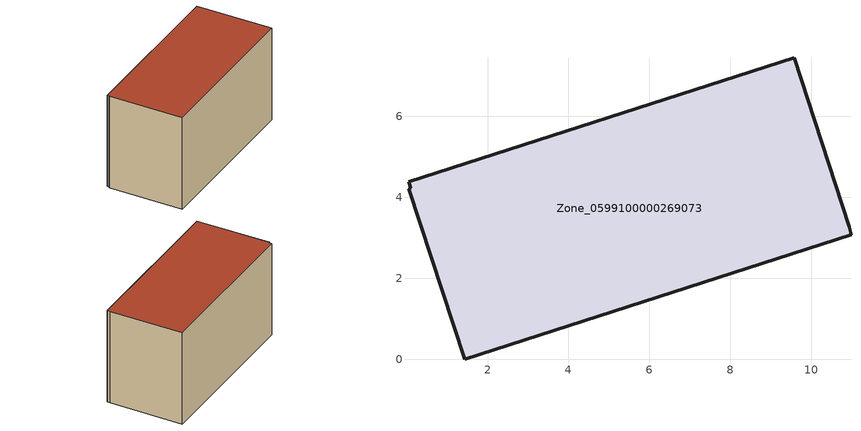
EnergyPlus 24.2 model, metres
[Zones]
Zone_0599100000269073
 floor ground (C_G): 1.43,0 0.05,4.21 0.1,4.23 0.05,4.39 9.57,7.45 10.94,3.27 10.98,3.07 z3.55
 wall outside (C_F): 0.1,4.23 0.05,4.21 1.43,0 10.98,3.07 10.94,3.27 9.57,7.45 0.05,4.39 0.1,4.23 z3.55:9.39
 roof outside (C_R): 0.05,4.21 1.43,0 10.98,3.07 10.94,3.27 9.57,7.45 0.05,4.39 0.1,4.23 z9.39
[BUILDING]
Pand.0599100000269073: North Axis=0; Terrain=City; Loads Convergence Tolerance Value=0.04; Temperature Convergence Tolerance Value=0.4; Solar Distribution=FullExterior; Maximum Number of Warmup Days=25; Minimum Number of Warmup Days=1
[Site:Location]
Rotterdam.The.Hague.AP_ZH_NLD Design_Conditions: Latitude=51.96; Longitude=4.45; Time Zone=1; Elevation=-4.5
[SITE:GROUNDTEMPERATURE:BUILDINGSURFACE]
18, 18, 18, 18, 18, 18, 18, 18, 18, 18, 18, 18
[MATERIAL] Thermal Absorptance=0.9; Solar Absorptance=0.7; Visible Absorptance=0.7
Name | Roughness | Thickness | Conductivity | Density | Specific Heat
G.TI.1946-1964 | MediumSmooth | 0.15 | 1 | 540 | 1210
F.TI.1946-1964 | Rough | 0.3 | 0.857143 | 1920 | 840
R.TI.1946-1964 | MediumRough | 0.2 | 0.277778 | 1500 | 1000
[CONSTRUCTION]
C_G: G.TI.1946-1964
C_F: F.TI.1946-1964
C_R: R.TI.1946-1964
[ZONE]
Zone_0599100000269073: Type=1; Multiplier=1; Ceiling Height=Autocalculate; Volume=Autocalculate; Floor Area=autocalculate; Part of Total Floor Area=Yes
[ZONEINFILTRATION:DESIGNFLOWRATE]
Infil_Zone_0599100000269073: Zone or ZoneList or Space or SpaceList=Zone_0599100000269073; Schedule=AlwaysOn; Design Flow Rate Calculation Method=Flow/Area; Flow Rate per Floor Area=0.003; Constant Term Coefficient=1; Temperature Term Coefficient=0; Velocity Term Coefficient=0; Velocity Squared Term Coefficient=0
[HVACTEMPLATE:ZONE:IDEALLOADSAIRSYSTEM]
Zone_0599100000269073: Maximum Heating Supply Air Temperature=50; Minimum Cooling Supply Air Temperature=13; Maximum Heating Supply Air Humidity Ratio=0.0156; Minimum Cooling Supply Air Humidity Ratio=0.0077; Heating Limit=NoLimit; Cooling Limit=NoLimit; Dehumidification Control Type=ConstantSensibleHeatRatio; Cooling Sensible Heat Ratio=0.7; Dehumidification Setpoint=60; Humidification Control Type=None; Humidification Setpoint=30; Outdoor Air Method=None; Outdoor Air Flow Rate per Person=0.00944; Outdoor Air Flow Rate per Zone Floor Area=0; Outdoor Air Flow Rate per Zone=0; Demand Controlled Ventilation Type=None; Outdoor Air Economizer Type=NoEconomizer; Heat Recovery Type=None; Sensible Heat Recovery Effectiveness=0.7; Latent Heat Recovery Effectiveness=0.65
[ZONECONTROL:THERMOSTAT]
ThermostatControl_Zone_0599100000269073: Zone or ZoneList=Zone_0599100000269073; Control Type Schedule=DualSetpointControlType; Control 1=Thermostat_Zone_0599100000269073; Temperature Difference Between Cutout And Setpoint=0
[THERMOSTATSETPOINT:DUALSETPOINT]
Thermostat_Zone_0599100000269073: Heating Setpoint Temperature Schedule=HeatingSetpoint_Zone_0599100000269073; Cooling Setpoint Temperature Schedule=CoolingSetpoint_Zone_0599100000269073
[SCHEDULE:COMPACT]
HeatingSetpoint_Zone_0599100000269073: Through: 12/31, For: AllDays, Until: 24:00, 21
CoolingSetpoint_Zone_0599100000269073: Through: 12/31, For: AllDays, Until: 24:00, 24
DualSetpointControlType: Through: 12/31, For: AllDays, Until: 24:00, 4
AlwaysOn: Through: 12/31, For: AllDays, Until: 24:00, 1
